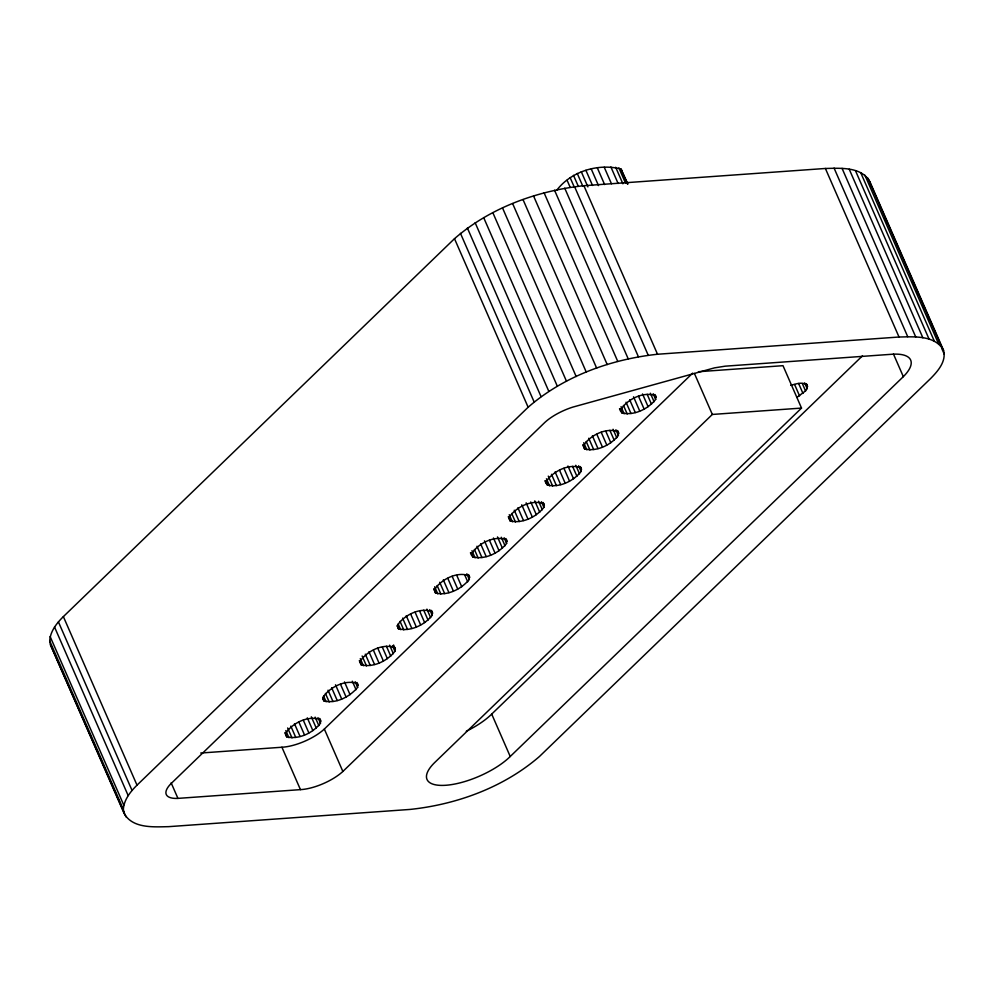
<?xml version="1.0" encoding="UTF-8"?>
<svg xmlns="http://www.w3.org/2000/svg" width="994" height="994" viewBox="0 0 994 994"><rect width="100%" height="100%" fill="white"/><g stroke="black" fill="none" stroke-linecap="round" stroke-linejoin="round"><path stroke-width="1.49" d="M49.7 640.869C50.284 631.265 56.745 623.139 63.367 616.615L454.494 238.684C490.228 207.622 537.195 190.724 583.888 185.704L825.38 168.471C840.352 168.21 861.5 166.445 869.912 181.765L943.542 350.31C946.561 361.406 937.789 371.184 930.632 378.515L539.506 756.446C503.709 787.41 456.842 804.469 410.112 809.427L168.62 826.66C153.648 826.921 132.5 828.685 124.088 813.365L50.458 644.808L49.7 640.869L123.343 809.414L124.088 813.365M123.343 809.414C123.927 799.81 130.388 791.684 137.01 785.161L528.137 407.242C563.871 376.167 610.825 359.281 657.519 354.249L899.023 337.016C913.983 336.767 935.13 335.003 943.542 350.31M320.441 723.284L320.329 719.594C308.252 715.096 292.161 723.048 285.477 733.597L286.694 736.852C298.859 739.809 312.961 732.926 320.441 723.284L317.968 717.618M357.629 687.351L357.517 683.661C345.353 679.076 329.561 687.214 322.665 697.664L323.882 700.907C336.121 704.063 349.987 696.682 357.629 687.351L355.156 681.685M394.929 651.318L394.817 647.628C382.727 643.13 366.649 651.082 359.952 661.631L361.182 664.874C373.334 667.844 387.449 660.948 394.929 651.318L392.444 645.653M432.216 615.286L432.104 611.596C420.027 607.098 403.937 615.05 397.252 625.599L398.47 628.842C410.621 631.811 424.736 624.915 432.216 615.286L429.743 609.62M469.305 579.452L469.193 575.75C457.029 571.165 441.237 579.316 434.341 589.753L435.558 593.008C447.797 596.164 461.663 588.771 469.305 579.452L466.832 573.774M506.592 543.407L506.493 539.717C494.403 535.219 478.325 543.171 471.628 553.72L472.846 556.975C485.01 559.933 499.112 553.049 506.592 543.407L504.12 537.742M543.892 507.375L543.78 503.685C531.703 499.187 515.613 507.139 508.928 517.688L510.146 520.943C522.297 523.9 536.412 517.017 543.892 507.375L541.407 501.709M581.08 471.442L580.968 467.752C568.891 463.254 552.801 471.206 546.116 481.755L547.334 485.01C559.485 487.967 573.6 481.084 581.08 471.442L578.607 465.776M618.367 435.409L618.256 431.719C606.178 427.221 590.101 435.173 583.403 445.722L584.621 448.965C596.785 451.935 610.888 445.039 618.367 435.409L615.895 429.743M655.667 399.377L655.555 395.687C643.466 391.189 627.388 399.141 620.691 409.69L621.909 412.932C634.073 415.902 648.175 409.006 655.667 399.377L653.182 393.711M796.89 397.414L805.538 390.915L807.128 388.567L807.016 384.877C802.22 381.51 795.846 383.995 790.739 385.361M556.64 190.363C571.165 171.179 598.202 163.252 620.915 168.943L627.885 184.002M200.751 753.03L281.923 747.239A32.64 11.853 -23.6 0 0 324.342 729.049L692.694 373.123M171.142 782.837L177.938 798.381L300.449 789.634A32.64 11.853 -23.6 0 0 342.868 771.456L712.338 414.448L801.524 408.087L782.999 365.68L698.422 371.719M801.524 408.087L434.328 762.895A49.389 17.942 -23.6 0 0 446.592 785.21A49.389 17.942 -23.6 0 0 510.233 756.496L903.335 376.651L893.457 354.038M466.298 731.249A49.389 17.942 -23.6 0 0 491.707 714.09L862.481 355.827M50.458 644.808L126.014 816.882M867.986 178.237L941.616 346.794M879.33 205.547L880.56 208.38M884.896 218.295L886.747 222.544M912.74 282.023L914.592 286.272M917.077 291.938L918.307 294.771M922.643 304.686L924.495 308.935M927.588 316.017L929.452 320.267M941.827 348.596L944.3 354.262M864.904 175.192L938.547 343.75M860.717 172.658L934.348 341.203M855.461 170.657L929.104 339.202M849.224 169.216L922.867 337.774M842.067 168.371L915.71 336.929M834.09 168.123L907.721 336.68M825.38 168.471L899.023 337.016M806.395 383.684L807.637 386.517M804.655 382.901L807.128 388.567M802.444 383.833L805.538 390.915M798.629 383.485L802.966 393.4M794.616 384.541L799.561 395.885M620.915 168.943L627.525 184.076M622.567 173.267L624.369 177.392M618.902 167.961L625.512 183.095M615.684 167.265L622.89 183.778M610.9 166.992L618.119 183.505M604.253 167.265L611.459 183.766M694.421 373.458L712.338 414.448M597.406 168.048L604.625 184.561M591.293 169.079L598.5 185.592M585.913 170.334L592.523 185.468M581.304 171.776L587.914 186.909M583.888 185.704L657.519 354.249M577.241 173.428L582.646 185.816M573.501 175.342L578.322 186.35M574.557 186.636L648.2 355.193M570.121 177.591L574.333 187.22M567.089 180.262L570.096 187.145M564.741 188.164L638.384 356.722M654.922 394.481L656.164 397.327M650.362 393.226L654.077 401.725M647.169 394.295L651.492 404.21M554.553 190.252L628.196 358.797M642.522 393.935L648.1 406.683M638.508 396.246L644.087 408.994M633.526 396.817L639.714 410.982M544.116 192.873L617.759 361.418M629.687 399.787L635.265 412.535M626.046 402.222L631.004 413.554M533.567 195.992L607.197 364.549M623.486 405.465L627.202 413.976M621.014 406.67L624.108 413.765M620.057 408.683L621.909 412.932M619.51 408.72L620.753 411.553M523.03 199.583L596.661 368.14M617.634 430.526L618.877 433.359M613.062 429.259L616.777 437.758M512.643 203.596L586.286 372.154M609.869 430.327L614.205 440.243M605.855 431.384L610.801 442.728M601.221 432.278L606.787 445.026M502.542 207.982L576.172 376.527M596.847 434.266L602.426 447.027M592.399 435.819L597.966 448.58M492.838 212.666L566.481 381.224M588.759 438.255L593.704 449.586M586.199 441.498L589.914 450.009M583.726 442.715L586.82 449.797M483.68 217.624L557.311 386.169M582.77 444.716L584.621 448.965M475.157 222.755L548.8 391.313M580.347 466.559L581.577 469.392M575.774 465.291L579.49 473.79M572.581 466.36L576.918 476.275M467.391 228.024L541.034 396.581M567.947 466L573.513 478.76M563.933 468.311L569.5 481.059M460.471 233.354L534.113 401.911M559.56 470.299L565.126 483.059M454.494 238.684L528.137 407.242M555.099 471.852L560.678 484.612M551.471 474.287L556.416 485.619M548.29 476.126L552.627 486.041M546.439 478.748L549.533 485.83M545.47 480.748L547.334 485.01M544.936 480.785L546.166 483.618M543.159 502.492L544.389 505.325M538.586 501.224L542.302 509.723M534.772 500.877L539.73 512.221M530.746 501.933L536.325 514.693M526.124 502.827L532.312 516.992M521.751 504.815L527.938 518.992M517.911 507.785L523.49 520.545M514.271 510.22L519.228 521.564M511.724 513.476L515.439 521.974M509.239 514.681L512.345 521.763M508.282 516.694L510.146 520.943M505.859 538.524L507.102 541.357M501.299 537.257L505.014 545.756M497.485 536.909L502.43 548.253M493.459 537.965L499.025 550.726M489.446 540.276L495.024 553.037M484.463 540.848L490.651 555.025M480.624 543.817L486.19 556.578M476.983 546.253L481.941 557.597M474.424 549.508L478.139 558.007M471.951 550.713L475.045 557.796M470.994 552.726L472.846 556.975M470.448 552.751L471.69 555.584M468.572 574.557L469.814 577.39M464.62 574.706L467.714 581.788M456.793 575.427L461.738 586.758M452.158 576.309L457.725 589.069M447.785 578.309L453.363 591.057M443.336 579.862L448.903 592.61M439.696 582.285L444.641 593.629M437.136 585.541L440.851 594.039M491.707 714.09L510.233 756.496M434.664 586.746L437.758 593.828M433.707 588.759L435.558 593.008M431.483 610.391L432.725 613.236M426.911 609.136L430.626 617.634M423.717 610.204L428.054 620.119M419.692 611.26L424.649 622.592M415.07 612.155L420.636 624.903M410.696 614.143L416.262 626.891M406.248 615.696L411.814 628.444M402.607 618.131L407.552 629.463M400.048 621.374L403.763 629.885M398.184 623.996L400.669 629.674M397.227 626.009L398.47 628.842M393.574 645.007L395.426 649.268M389.623 645.168L393.338 653.667M386.43 646.237L390.754 656.152M382.404 647.293L387.362 658.637M377.77 648.187L383.349 660.935M373.409 650.175L378.975 662.936M368.948 651.729L374.527 664.489M365.307 654.164L370.265 665.495M362.139 655.99L366.463 665.918M360.275 658.624L363.369 665.707M359.319 660.625L361.182 664.874M356.896 682.468L358.138 685.301M352.323 681.201L356.038 689.699M344.496 681.909L350.062 694.669M340.482 684.22L346.061 696.968M335.5 684.791L341.688 698.968M331.661 687.761L337.227 700.521M328.02 690.196L332.978 701.528M325.46 693.452L329.176 701.95M323.609 696.073L326.082 701.739M322.652 698.074L323.882 700.907M319.708 718.401L320.95 721.234M324.342 729.049L342.868 771.456M315.135 717.134L318.85 725.632M311.321 716.786L316.278 728.13M307.308 717.842L312.874 730.602M303.294 720.153L308.861 732.901M298.921 722.141L304.499 734.901M294.472 723.694L300.039 736.455M290.832 726.129L295.777 737.473M287.651 727.968L291.988 737.883M285.8 730.59L288.894 737.672M284.843 732.603L286.694 736.852M281.923 747.239L300.449 789.634M63.367 616.615L137.01 785.161M58.41 621.871L132.04 790.416M54.508 626.978L128.151 795.535M50.135 636.545L123.765 805.09M869.912 181.765L870.657 185.716M621.884 170.247L621.958 171.887M903.335 376.651A49.389 17.942 -23.6 0 0 891.084 354.324L725.247 366.165L714.549 367.855L572.743 407.13A32.64 11.853 -23.6 0 0 544.849 422.425L172.037 782.663A32.64 11.853 -23.6 0 0 177.938 798.381"/></g></svg>
